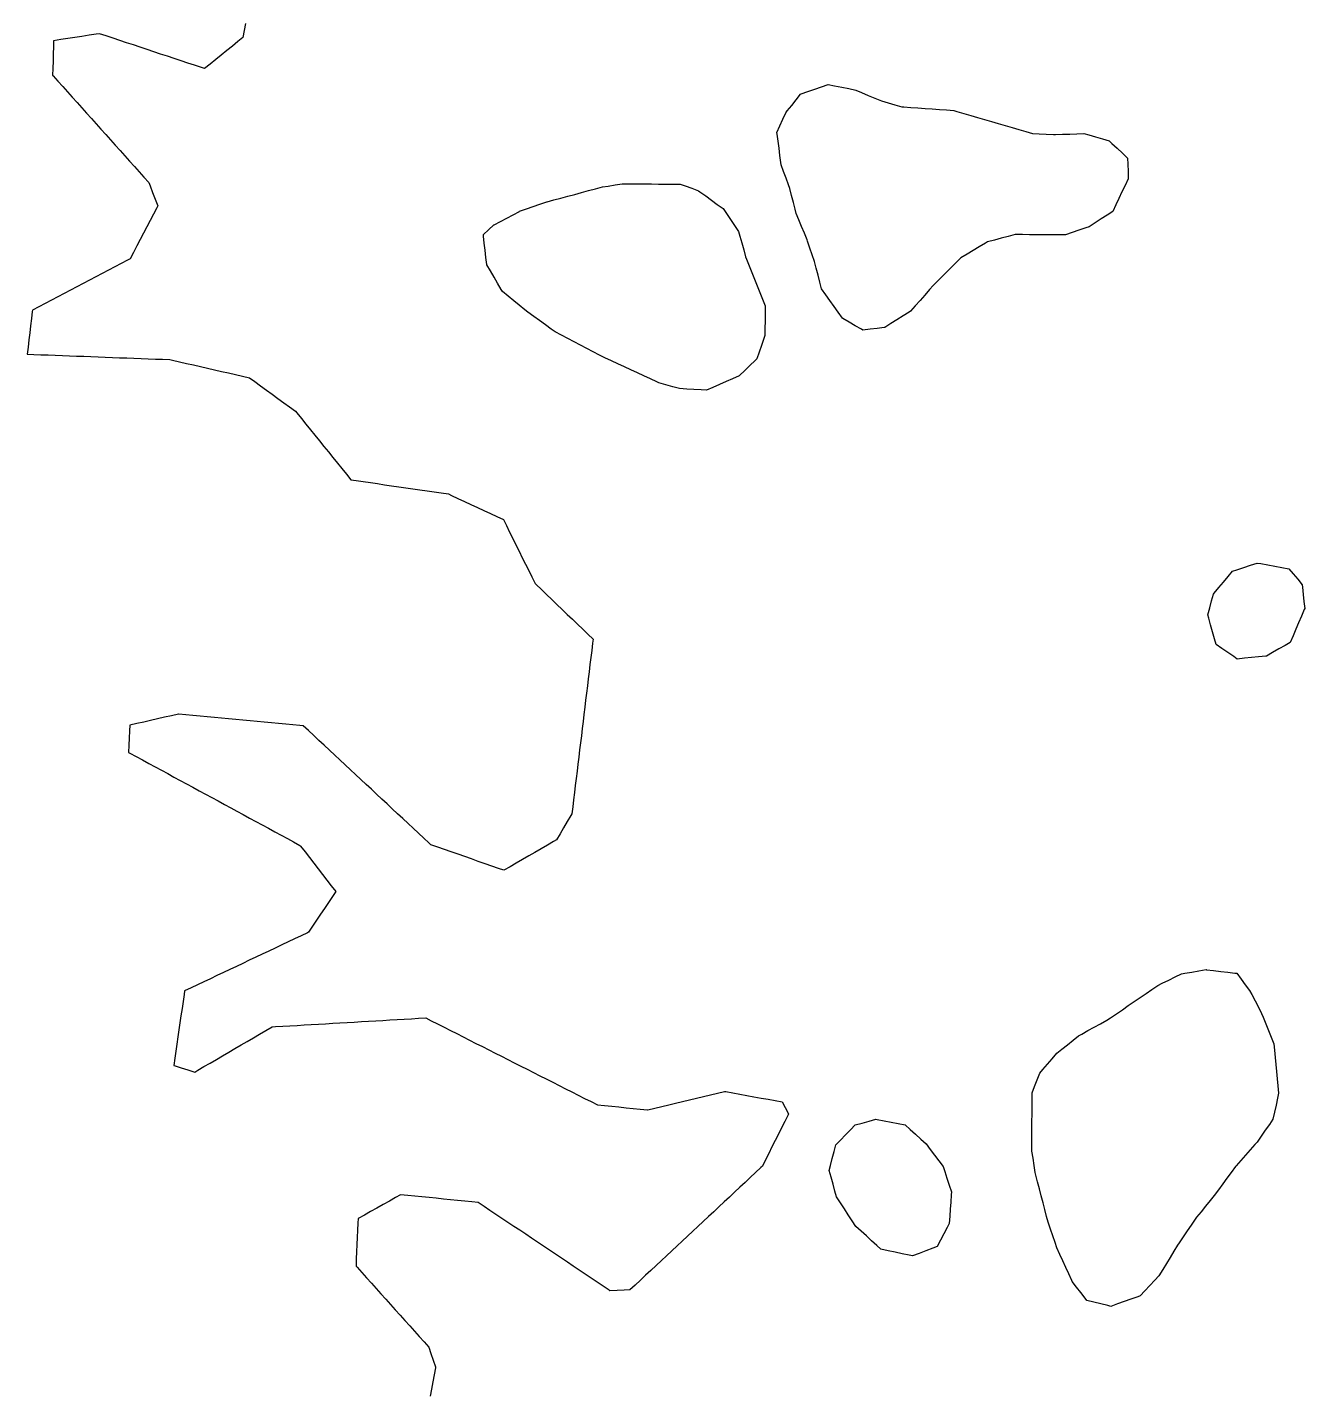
# Model space of a CAD drawing. Header units: millimetres. Extents: x 165 to 2352, y 1753 to 3323.
# Drawn here: x 191.2 to 369.4, y 2060.8 to 2251.3 of the extents above; entities that cross this region are included whole.
import ezdxf

# ---------------------------------------------------------------- set-up
doc = ezdxf.new("R2010")
doc.units = ezdxf.units.MM
for name, color, linetype in [('ALL_HOLES', 1, 'Continuous'), ('ALL_ISLANDS', 7, 'Continuous'), ('OUTLINE_ISLAND_01', 7, 'Continuous'), ('OUTLINE_ISLAND_01_HOLE_13', 1, 'Continuous'), ('OUTLINE_ISLAND_01_HOLE_16', 1, 'Continuous'), ('OUTLINE_ISLAND_01_HOLE_18', 1, 'Continuous'), ('OUTLINE_ISLAND_01_HOLE_22', 1, 'Continuous'), ('OUTLINE_ISLAND_01_HOLE_26', 1, 'Continuous')]:
    doc.layers.add(name, color=color, linetype=linetype)

msp = doc.modelspace()

# ---------------------------------------------------------------- linework, layer by layer
at = {"layer": 'ALL_HOLES'}
for points in [[(295.7924, 2236.6675), (296.2028, 2237.5794), (296.6131, 2238.4913), (297.0235, 2239.4032), (297.2202, 2239.6507), (297.8425, 2240.4335), (298.4648, 2241.2163), (299.0871, 2241.9991), (299.1684, 2242.0278), (300.1113, 2242.3608), (301.0543, 2242.6938), (301.9972, 2243.0268), (302.9401, 2243.3598), (303.8416, 2243.1736), (304.821, 2242.9713), (305.8003, 2242.769), (306.7796, 2242.5668), (307.608, 2242.2168), (308.5291, 2241.8276), (309.4503, 2241.4384), (310.3714, 2241.0491), (311.2969, 2240.7835), (312.2581, 2240.5076), (313.2193, 2240.2317), (313.4762, 2240.2138), (314.4738, 2240.1444), (315.4714, 2240.075), (316.469, 2240.0055), (317.4666, 2239.9361), (318.4642, 2239.8667), (319.4617, 2239.7972), (320.4593, 2239.7278), (320.911, 2239.5965), (321.8713, 2239.3175), (322.8316, 2239.0385), (323.7919, 2238.7595), (324.7522, 2238.4804), (325.7125, 2238.2014), (326.6727, 2237.9224), (327.633, 2237.6433), (328.5933, 2237.3643), (329.5536, 2237.0853), (330.5139, 2236.8063), (331.4742, 2236.5272), (332.3734, 2236.4787), (333.3719, 2236.4248), (334.3705, 2236.3709), (334.6428, 2236.3785), (335.6424, 2236.4065), (336.642, 2236.4345), (337.6416, 2236.4625), (338.6412, 2236.4905), (339.2949, 2236.3005), (340.2552, 2236.0214), (341.2155, 2235.7423), (342.1757, 2235.4633), (342.5411, 2235.1215), (343.2715, 2234.4384), (344.0018, 2233.7554), (344.7322, 2233.0723), (344.7562, 2232.2191), (344.7844, 2231.2195), (344.8126, 2230.2199), (344.7887, 2230.1686), (344.367, 2229.2618), (343.9454, 2228.3551), (343.5237, 2227.4483), (343.102, 2226.5416), (342.6803, 2225.6349), (341.8898, 2225.1238), (341.05, 2224.5809), (340.2102, 2224.038), (339.3704, 2223.4951), (338.8855, 2223.3316), (337.938, 2223.0121), (336.9904, 2222.6927), (336.0428, 2222.3732), (336.0409, 2222.3732), (335.0409, 2222.3753), (334.0409, 2222.3774), (333.0409, 2222.3795), (332.0409, 2222.3817), (331.0409, 2222.3838), (330.0409, 2222.3859), (329.0409, 2222.388), (329.0395, 2222.3877), (328.0715, 2222.1367), (327.1035, 2221.8856), (326.1355, 2221.6346), (325.1675, 2221.3836), (324.8884, 2221.2153), (324.0321, 2220.6989), (323.1758, 2220.1825), (322.3194, 2219.6661), (321.4631, 2219.1496), (321.1478, 2218.8359), (320.4388, 2218.1307), (319.7299, 2217.4254), (319.021, 2216.7201), (318.312, 2216.0149), (317.6031, 2215.3096), (317.0757, 2214.7099), (316.4153, 2213.959), (315.7549, 2213.2081), (315.0945, 2212.4571), (314.4342, 2211.7062), (314.2303, 2211.5776), (313.3845, 2211.044), (312.5388, 2210.5105), (311.693, 2209.9769), (310.8472, 2209.4433), (310.7672, 2209.433), (309.7755, 2209.305), (308.7837, 2209.177), (307.7919, 2209.049), (307.5772, 2209.1735), (306.712, 2209.675), (305.8468, 2210.1764), (304.9817, 2210.6779), (304.9317, 2210.7477), (304.3495, 2211.5608), (303.7672, 2212.3738), (303.185, 2213.1868), (302.6028, 2213.9999), (302.0206, 2214.8129), (301.772, 2215.7578), (301.5176, 2216.7249), (301.2632, 2217.692), (301.0088, 2218.6591), (300.7049, 2219.5729), (300.3893, 2220.5217), (300.0736, 2221.4706), (299.9945, 2221.6628), (299.6138, 2222.5875), (299.2331, 2223.5122), (298.8524, 2224.4369), (298.4716, 2225.3616), (298.328, 2225.924), (298.0807, 2226.893), (297.8333, 2227.8619), (297.586, 2228.8308), (297.4001, 2229.3374), (297.0557, 2230.2762), (296.7113, 2231.2151), (296.3669, 2232.1539), (296.3281, 2232.4587), (296.2018, 2233.4507), (296.0756, 2234.4427), (295.9493, 2235.4347), (295.823, 2236.4267)], [(254.8081, 2222.3901), (255.5429, 2223.0684), (256.2777, 2223.7467), (256.3027, 2223.76), (257.1861, 2224.2286), (258.0695, 2224.6971), (258.9529, 2225.1657), (259.8364, 2225.6343), (259.8714, 2225.6464), (260.8167, 2225.9727), (261.762, 2226.2989), (262.7073, 2226.6251), (263.6526, 2226.9514), (263.7012, 2226.9646), (264.6663, 2227.2264), (265.6314, 2227.4882), (266.5965, 2227.7501), (267.5616, 2228.0119), (268.5267, 2228.2738), (269.4919, 2228.5356), (270.457, 2228.7974), (271.4221, 2229.0593), (272.2237, 2229.1789), (273.2128, 2229.3265), (274.2018, 2229.474), (274.2611, 2229.4738), (275.2611, 2229.4703), (276.2611, 2229.4668), (277.2611, 2229.4633), (278.2611, 2229.4598), (279.261, 2229.4563), (280.261, 2229.4528), (281.261, 2229.4493), (282.261, 2229.4458), (282.9559, 2229.1969), (283.8974, 2228.8597), (284.8388, 2228.5225), (285.0393, 2228.3758), (285.8466, 2227.7856), (286.6539, 2227.1954), (287.4611, 2226.6052), (288.2684, 2226.015), (288.7331, 2225.3216), (289.2899, 2224.491), (289.8467, 2223.6603), (290.4034, 2222.8296), (290.5896, 2222.1827), (290.8661, 2221.2217), (291.1426, 2220.2607), (291.4192, 2219.2997), (291.5555, 2218.9549), (291.9233, 2218.025), (292.2911, 2217.0951), (292.6589, 2216.1652), (293.0267, 2215.2353), (293.3945, 2214.3054), (293.7623, 2213.3755), (294.1301, 2212.4456), (294.1296, 2212.3117), (294.1259, 2211.3117), (294.1221, 2210.3117), (294.1184, 2209.3117), (294.1147, 2208.3117), (293.9627, 2207.8721), (293.6361, 2206.9269), (293.3095, 2205.9818), (292.9829, 2205.0366), (292.7349, 2204.7966), (292.0164, 2204.1012), (291.2978, 2203.4058), (290.5792, 2202.7103), (290.5119, 2202.6805), (289.5977, 2202.2753), (288.6834, 2201.8702), (287.7692, 2201.465), (286.8549, 2201.0598), (285.9407, 2200.6547), (285.1898, 2200.7018), (284.1918, 2200.7644), (283.1937, 2200.827), (282.1957, 2200.8896), (281.2425, 2201.1615), (280.2808, 2201.4357), (279.3192, 2201.71), (279.0337, 2201.8412), (278.1252, 2202.259), (277.2166, 2202.6768), (276.3081, 2203.0946), (275.3996, 2203.5124), (274.491, 2203.9302), (273.5825, 2204.348), (272.674, 2204.7658), (271.7654, 2205.1836), (271.0356, 2205.5649), (270.1493, 2206.0279), (269.2629, 2206.4909), (268.3766, 2206.9539), (267.4902, 2207.417), (266.6039, 2207.88), (265.7176, 2208.343), (264.8312, 2208.806), (264.2781, 2209.2067), (263.4682, 2209.7934), (262.6584, 2210.3801), (261.8486, 2210.9667), (261.0387, 2211.5534), (260.5992, 2211.9094), (259.8221, 2212.5389), (259.045, 2213.1683), (258.268, 2213.7977), (257.4909, 2214.4271), (257.3109, 2214.736), (256.8074, 2215.6), (256.3039, 2216.464), (255.8004, 2217.328), (255.2969, 2218.192), (255.2935, 2218.221), (255.1779, 2219.2143), (255.0622, 2220.2076), (254.9466, 2221.2009), (254.8309, 2222.1942)], [(355.9251, 2169.3121), (356.1882, 2170.2769), (356.4513, 2171.2417), (356.7144, 2172.2064), (356.823, 2172.3368), (357.4631, 2173.1051), (358.1031, 2173.8735), (358.7431, 2174.6419), (359.3831, 2175.4102), (359.981, 2175.6067), (360.931, 2175.9189), (361.881, 2176.2312), (362.831, 2176.5434), (363.3123, 2176.453), (364.2951, 2176.2684), (365.2779, 2176.0837), (366.2607, 2175.8991), (367.2436, 2175.7145), (367.821, 2175.031), (368.4664, 2174.2671), (369.1117, 2173.5032), (369.1466, 2173.1539), (369.2461, 2172.1588), (369.3455, 2171.1638), (369.4449, 2170.1687), (369.39, 2170.0408), (368.9956, 2169.1219), (368.6012, 2168.203), (368.2068, 2167.2841), (367.8123, 2166.3651), (367.4179, 2165.4462), (366.7062, 2165.0387), (365.8384, 2164.5418), (364.9706, 2164.0449), (364.1028, 2163.548), (364.0102, 2163.5387), (363.0152, 2163.4387), (362.0202, 2163.3387), (361.0252, 2163.2386), (360.0302, 2163.1386), (359.5466, 2163.4731), (358.7241, 2164.042), (357.9017, 2164.6108), (357.0793, 2165.1797), (356.8581, 2165.9715), (356.5891, 2166.9346), (356.3201, 2167.8977), (356.0511, 2168.8609)], [(359.9563, 2119.2575), (360.5563, 2118.4575), (361.1564, 2117.6575), (361.7564, 2116.8575), (362.0518, 2116.289), (362.513, 2115.4017), (362.9741, 2114.5144), (363.4353, 2113.627), (363.634, 2113.1348), (364.0085, 2112.2075), (364.3829, 2111.2803), (364.7573, 2110.353), (365.1317, 2109.4257), (365.2216, 2108.5147), (365.3197, 2107.5195), (365.4179, 2106.5243), (365.516, 2105.5292), (365.6142, 2104.534), (365.7123, 2103.5388), (365.8105, 2102.5436), (365.6528, 2101.8125), (365.4419, 2100.835), (365.231, 2099.8575), (365.0201, 2098.88), (364.5146, 2098.1563), (363.9419, 2097.3366), (363.3692, 2096.5168), (362.7965, 2095.697), (362.5055, 2095.3668), (361.8445, 2094.6164), (361.1834, 2093.8661), (360.5223, 2093.1158), (359.8612, 2092.3655), (359.7854, 2092.263), (359.1903, 2091.4593), (358.5953, 2090.6556), (358.0003, 2089.8519), (357.4052, 2089.0482), (356.8102, 2088.2445), (356.2293, 2087.526), (355.6007, 2086.7483), (354.972, 2085.9706), (354.3434, 2085.1929), (354.1683, 2084.9374), (353.603, 2084.1126), (353.0376, 2083.2877), (352.4723, 2082.4629), (351.907, 2081.638), (351.7079, 2081.3113), (351.1877, 2080.4573), (350.6674, 2079.6033), (350.1471, 2078.7493), (349.6268, 2077.8953), (349.1065, 2077.0413), (348.5127, 2076.4068), (347.8294, 2075.6767), (347.146, 2074.9466), (346.4627, 2074.2165), (346.1379, 2074.1009), (345.1958, 2073.7655), (344.2537, 2073.4302), (343.3116, 2073.0949), (342.3695, 2072.7595), (341.9696, 2072.8595), (340.9995, 2073.1021), (340.0294, 2073.3447), (339.0593, 2073.5873), (338.8258, 2073.8853), (338.2091, 2074.6725), (337.5923, 2075.4597), (336.9756, 2076.2468), (336.9207, 2076.3678), (336.5076, 2077.2784), (336.0945, 2078.1891), (335.6814, 2079.0998), (335.2683, 2080.0105), (334.8552, 2080.9212), (334.6066, 2081.6522), (334.2847, 2082.599), (333.9628, 2083.5457), (333.6409, 2084.4925), (333.43, 2085.2924), (333.175, 2086.2593), (332.9201, 2087.2263), (332.6651, 2088.1932), (332.4102, 2089.1602), (332.1552, 2090.1271), (331.9002, 2091.0941), (331.8427, 2091.4517), (331.6839, 2092.439), (331.5251, 2093.4263), (331.3663, 2094.4136), (331.367, 2094.5786), (331.3713, 2095.5786), (331.3756, 2096.5786), (331.3799, 2097.5786), (331.3843, 2098.5786), (331.3886, 2099.5786), (331.3929, 2100.5786), (331.3972, 2101.5786), (331.4015, 2102.5786), (331.7409, 2103.4658), (332.0983, 2104.3997), (332.4556, 2105.3337), (332.8886, 2105.8306), (333.5457, 2106.5844), (334.2027, 2107.3383), (334.8597, 2108.0922), (335.5558, 2108.6539), (336.334, 2109.282), (337.1122, 2109.91), (337.8904, 2110.538), (338.3188, 2110.7729), (339.1956, 2111.2537), (340.0724, 2111.7346), (340.9492, 2112.2154), (341.826, 2112.6962), (342.3448, 2113.0512), (343.1702, 2113.6158), (343.9955, 2114.1805), (344.8208, 2114.7452), (345.6461, 2115.3099), (346.4714, 2115.8746), (347.2967, 2116.4392), (348.122, 2117.0039), (348.9473, 2117.5686), (349.5634, 2117.8707), (350.4612, 2118.311), (351.3591, 2118.7514), (352.2569, 2119.1917), (352.7192, 2119.2703), (353.7051, 2119.4379), (354.6909, 2119.6055), (355.6768, 2119.7731), (355.7429, 2119.7651), (356.7357, 2119.6455), (357.7286, 2119.5259), (358.7214, 2119.4063), (359.7142, 2119.2867)], [(306.7103, 2098.0936), (307.6751, 2098.3567), (308.6399, 2098.6198), (309.6046, 2098.8829), (309.7714, 2098.8513), (310.7538, 2098.6649), (311.7363, 2098.4785), (312.7188, 2098.2921), (313.7013, 2098.1057), (314.3878, 2097.4708), (315.122, 2096.7918), (315.8562, 2096.1129), (316.5904, 2095.4339), (317.1671, 2094.6677), (317.7685, 2093.8688), (318.3698, 2093.0698), (318.9712, 2092.2709), (319.196, 2091.5875), (319.5085, 2090.6376), (319.821, 2089.6877), (320.1334, 2088.7377), (320.1053, 2088.3222), (320.0378, 2087.3245), (319.9703, 2086.3267), (319.9029, 2085.329), (319.8354, 2084.3313), (319.5305, 2083.7548), (319.063, 2082.8708), (318.5956, 2081.9868), (318.1281, 2081.1028), (317.5221, 2080.8695), (316.5889, 2080.5102), (315.6556, 2080.1509), (314.7224, 2079.7916), (314.2198, 2079.8997), (313.2422, 2080.1101), (312.2646, 2080.3205), (311.287, 2080.5309), (310.3094, 2080.7413), (309.7486, 2081.2466), (309.0057, 2081.916), (308.2628, 2082.5854), (307.5199, 2083.2548), (306.777, 2083.9242), (306.2827, 2084.6886), (305.7397, 2085.5283), (305.1967, 2086.3681), (304.6537, 2087.2078), (304.1107, 2088.0475), (303.8892, 2088.8559), (303.625, 2089.8204), (303.3608, 2090.7848), (303.0965, 2091.7493), (303.2664, 2092.4198), (303.5119, 2093.3892), (303.7575, 2094.3585), (304.0031, 2095.3279), (304.6462, 2095.9849), (305.3457, 2096.6996), (306.0453, 2097.4142)]]:
    msp.add_lwpolyline(points, close=True, dxfattribs=at)
at = {"layer": 'ALL_ISLANDS'}
msp.add_lwpolyline([(221.6171, 2251.864), (221.4284, 2250.882), (221.2396, 2249.9), (220.5673, 2249.3531), (219.7916, 2248.7221), (219.0158, 2248.0911), (218.2401, 2247.46), (217.4643, 2246.829), (216.6886, 2246.1979), (215.9128, 2245.5669), (215.4645, 2245.7157), (214.5154, 2246.0307), (213.5664, 2246.3457), (212.6173, 2246.6607), (211.6682, 2246.9757), (210.7191, 2247.2908), (209.77, 2247.6058), (208.8209, 2247.9208), (207.8718, 2248.2358), (206.9228, 2248.5508), (205.9737, 2248.8658), (205.0246, 2249.1808), (204.0755, 2249.4958), (203.1264, 2249.8109), (202.1773, 2250.1259), (201.2282, 2250.4409), (200.7668, 2250.3699), (199.7784, 2250.2179), (198.79, 2250.0659), (197.8016, 2249.9139), (196.8132, 2249.7619), (195.8249, 2249.6099), (194.8365, 2249.4579), (194.813, 2248.6212), (194.7849, 2247.6216), (194.7568, 2246.622), (194.7288, 2245.6224), (194.7007, 2244.6228), (194.7668, 2244.549), (195.4341, 2243.8042), (196.1014, 2243.0593), (196.7686, 2242.3145), (197.4359, 2241.5697), (198.1032, 2240.8249), (198.7704, 2240.0801), (199.4377, 2239.3353), (200.105, 2238.5904), (200.7722, 2237.8456), (201.4395, 2237.1008), (202.1068, 2236.356), (202.774, 2235.6112), (203.4413, 2234.8664), (204.1086, 2234.1215), (204.7758, 2233.3767), (205.4431, 2232.6319), (206.1104, 2231.8871), (206.7776, 2231.1423), (207.4449, 2230.3975), (208.1122, 2229.6526), (208.2912, 2229.1906), (208.6525, 2228.2582), (209.0138, 2227.3257), (209.3752, 2226.3933), (209.2316, 2226.119), (208.7678, 2225.233), (208.304, 2224.347), (207.8403, 2223.4611), (207.3765, 2222.5751), (206.9127, 2221.6892), (206.449, 2220.8032), (205.9852, 2219.9172), (205.5214, 2219.0313), (205.1402, 2218.8308), (204.2552, 2218.3653), (203.3701, 2217.8999), (202.485, 2217.4344), (201.6, 2216.9689), (200.7149, 2216.5035), (199.8298, 2216.038), (198.9448, 2215.5725), (198.0597, 2215.1071), (197.1746, 2214.6416), (196.2896, 2214.1762), (195.4045, 2213.7107), (194.5195, 2213.2452), (193.6344, 2212.7798), (192.7493, 2212.3143), (191.8643, 2211.8488), (191.8426, 2211.6592), (191.7288, 2210.6657), (191.6151, 2209.6722), (191.5013, 2208.6787), (191.3876, 2207.6852), (191.2738, 2206.6917), (191.1601, 2205.6982), (192.054, 2205.6643), (193.0532, 2205.6264), (194.0525, 2205.5885), (195.0518, 2205.5506), (196.0511, 2205.5127), (197.0504, 2205.4748), (198.0497, 2205.4369), (199.0489, 2205.399), (200.0482, 2205.3611), (201.0475, 2205.3232), (202.0468, 2205.2853), (203.0461, 2205.2474), (204.0453, 2205.2095), (205.0446, 2205.1716), (206.0439, 2205.1337), (207.0432, 2205.0958), (208.0425, 2205.0579), (209.0418, 2205.02), (210.041, 2204.9821), (211.0403, 2204.9442), (211.43, 2204.8556), (212.4052, 2204.6339), (213.3803, 2204.4122), (214.3554, 2204.1905), (215.3305, 2203.9688), (216.3056, 2203.7471), (217.2807, 2203.5254), (218.2559, 2203.3037), (219.231, 2203.082), (220.2061, 2202.8603), (221.1812, 2202.6386), (222.1563, 2202.4169), (222.9105, 2201.8686), (223.7194, 2201.2806), (224.5283, 2200.6926), (225.3371, 2200.1046), (226.146, 2199.5167), (226.9549, 2198.9287), (227.7637, 2198.3407), (228.5726, 2197.7527), (228.7846, 2197.4908), (229.4136, 2196.7134), (230.0426, 2195.936), (230.6717, 2195.1587), (231.3007, 2194.3813), (231.9298, 2193.6039), (232.5588, 2192.8266), (233.1879, 2192.0492), (233.8169, 2191.2718), (234.446, 2190.4945), (235.075, 2189.7171), (235.7041, 2188.9397), (236.3331, 2188.1624), (237.0609, 2188.0564), (238.0505, 2187.9124), (239.04, 2187.7684), (240.0296, 2187.6243), (241.0192, 2187.4803), (242.0088, 2187.3363), (242.9983, 2187.1923), (243.9879, 2187.0482), (244.9775, 2186.9042), (245.967, 2186.7602), (246.9566, 2186.6161), (247.9462, 2186.4721), (248.9358, 2186.3281), (249.9253, 2186.184), (250.3596, 2185.9819), (251.2662, 2185.5599), (252.1727, 2185.1378), (253.0793, 2184.7158), (253.9859, 2184.2937), (254.8925, 2183.8717), (255.799, 2183.4496), (256.7056, 2183.0276), (257.6122, 2182.6055), (258.0309, 2181.7602), (258.4748, 2180.8642), (258.9187, 2179.9681), (259.3626, 2179.072), (259.8065, 2178.1759), (260.2503, 2177.2798), (260.6942, 2176.3837), (261.1381, 2175.4877), (261.582, 2174.5916), (262.0259, 2173.6955), (262.1933, 2173.5345), (262.9142, 2172.8415), (263.6351, 2172.1485), (264.356, 2171.4554), (265.0769, 2170.7624), (265.7978, 2170.0693), (266.5187, 2169.3763), (267.2396, 2168.6832), (267.9605, 2167.9902), (268.6814, 2167.2972), (269.4023, 2166.6041), (270.1232, 2165.9111), (270.0538, 2165.3397), (269.9333, 2164.347), (269.8128, 2163.3543), (269.6923, 2162.3616), (269.5718, 2161.3689), (269.4513, 2160.3762), (269.3308, 2159.3834), (269.2103, 2158.3907), (269.0898, 2157.398), (268.9693, 2156.4053), (268.8488, 2155.4126), (268.7283, 2154.4199), (268.6078, 2153.4272), (268.4872, 2152.4345), (268.3667, 2151.4417), (268.2462, 2150.449), (268.1257, 2149.4563), (268.0052, 2148.4636), (267.8847, 2147.4709), (267.7642, 2146.4782), (267.6437, 2145.4855), (267.5232, 2144.4928), (267.4027, 2143.5), (267.2822, 2142.5073), (267.1617, 2141.5146), (267.0405, 2141.3104), (266.5301, 2140.4505), (266.0196, 2139.5906), (265.5092, 2138.7307), (264.9987, 2137.8708), (264.6087, 2137.6454), (263.7429, 2137.1451), (262.8771, 2136.6447), (262.0113, 2136.1444), (261.1454, 2135.644), (260.2796, 2135.1437), (259.4138, 2134.6433), (258.548, 2134.143), (257.6821, 2133.6426), (256.9413, 2133.901), (255.9971, 2134.2303), (255.0529, 2134.5596), (254.1086, 2134.8889), (253.1644, 2135.2182), (252.2202, 2135.5475), (251.276, 2135.8768), (250.3318, 2136.2061), (249.3875, 2136.5354), (248.4433, 2136.8647), (247.4991, 2137.194), (247.2213, 2137.4532), (246.4901, 2138.1354), (245.7589, 2138.8176), (245.0277, 2139.4997), (244.2965, 2140.1819), (243.5654, 2140.8641), (242.8342, 2141.5463), (242.103, 2142.2285), (241.3718, 2142.9106), (240.6406, 2143.5928), (239.9094, 2144.275), (239.1783, 2144.9572), (238.4471, 2145.6394), (237.7159, 2146.3215), (236.9847, 2147.0037), (236.2535, 2147.6859), (235.5223, 2148.3681), (234.7912, 2149.0503), (234.06, 2149.7324), (233.3288, 2150.4146), (232.5976, 2151.0968), (231.8664, 2151.779), (231.1352, 2152.4612), (230.404, 2153.1433), (229.6729, 2153.8255), (229.2164, 2153.8681), (228.2207, 2153.961), (227.225, 2154.0538), (226.2293, 2154.1467), (225.2337, 2154.2396), (224.238, 2154.3324), (223.2423, 2154.4253), (222.2466, 2154.5182), (221.2509, 2154.611), (220.2553, 2154.7039), (219.2596, 2154.7968), (218.2639, 2154.8897), (217.2682, 2154.9825), (216.2726, 2155.0754), (215.2769, 2155.1683), (214.2812, 2155.2611), (213.2855, 2155.354), (212.2898, 2155.4469), (212.2799, 2155.4446), (211.3045, 2155.2244), (210.329, 2155.0042), (209.3536, 2154.7839), (208.3781, 2154.5637), (207.4027, 2154.3435), (206.4272, 2154.1232), (205.4518, 2153.903), (205.4178, 2153.103), (205.3754, 2152.1039), (205.333, 2151.1048), (205.2906, 2150.1057), (205.4818, 2150.0019), (206.3607, 2149.525), (207.2397, 2149.0481), (208.1186, 2148.5712), (208.9976, 2148.0943), (209.8765, 2147.6174), (210.7555, 2147.1405), (211.6344, 2146.6635), (212.5134, 2146.1866), (213.3923, 2145.7097), (214.2713, 2145.2328), (215.1502, 2144.7559), (216.0292, 2144.279), (216.9081, 2143.802), (217.7871, 2143.3251), (218.666, 2142.8482), (219.545, 2142.3713), (220.4239, 2141.8944), (221.3029, 2141.4175), (222.1818, 2140.9406), (223.0608, 2140.4636), (223.9397, 2139.9867), (224.8187, 2139.5098), (225.6976, 2139.0329), (226.5766, 2138.556), (227.4555, 2138.0791), (228.3345, 2137.6021), (229.2134, 2137.1252), (229.3132, 2136.9959), (229.924, 2136.2041), (230.5349, 2135.4124), (231.1457, 2134.6206), (231.7566, 2133.8289), (232.3674, 2133.0371), (232.9782, 2132.2454), (233.5891, 2131.4536), (234.1999, 2130.6619), (233.75, 2129.9882), (233.1946, 2129.1566), (232.6392, 2128.325), (232.0839, 2127.4935), (231.5285, 2126.6619), (230.9731, 2125.8303), (230.4177, 2124.9987), (230.277, 2124.932), (229.3735, 2124.5034), (228.47, 2124.0748), (227.5665, 2123.6463), (226.663, 2123.2177), (225.7594, 2122.7892), (224.8559, 2122.3606), (223.9524, 2121.9321), (223.0489, 2121.5035), (222.1454, 2121.0749), (221.2419, 2120.6464), (220.3384, 2120.2178), (219.4348, 2119.7893), (218.5313, 2119.3607), (217.6278, 2118.9322), (216.7243, 2118.5036), (215.8208, 2118.075), (214.9173, 2117.6465), (214.0138, 2117.2179), (213.1102, 2116.7894), (213.0402, 2116.306), (212.8968, 2115.3163), (212.7534, 2114.3266), (212.61, 2113.337), (212.4666, 2112.3473), (212.3232, 2111.3577), (212.1799, 2110.368), (212.0365, 2109.3783), (211.8931, 2108.3887), (211.7497, 2107.399), (211.6063, 2106.4093), (211.6683, 2106.3893), (212.6202, 2106.0827), (213.572, 2105.7761), (214.5238, 2105.4694), (214.9555, 2105.7219), (215.8188, 2106.2268), (216.682, 2106.7316), (217.5452, 2107.2365), (218.4084, 2107.7414), (219.2716, 2108.2462), (220.1348, 2108.7511), (220.998, 2109.2559), (221.8612, 2109.7608), (222.7244, 2110.2656), (223.5876, 2110.7705), (224.4508, 2111.2753), (225.314, 2111.7802), (225.8086, 2111.8091), (226.8069, 2111.8674), (227.8052, 2111.9258), (228.8035, 2111.9842), (229.8018, 2112.0425), (230.8001, 2112.1009), (231.7984, 2112.1592), (232.7967, 2112.2176), (233.795, 2112.2759), (234.7933, 2112.3343), (235.7916, 2112.3926), (236.7899, 2112.451), (237.7882, 2112.5093), (238.7864, 2112.5677), (239.7847, 2112.626), (240.783, 2112.6844), (241.7813, 2112.7428), (242.7796, 2112.8011), (243.7779, 2112.8595), (244.7762, 2112.9178), (245.7745, 2112.9762), (246.7728, 2113.0345), (247.539, 2112.6461), (248.4309, 2112.1939), (249.3228, 2111.7417), (250.2147, 2111.2895), (251.1067, 2110.8373), (251.9986, 2110.3852), (252.8905, 2109.933), (253.7824, 2109.4808), (254.6743, 2109.0286), (255.5663, 2108.5764), (256.4582, 2108.1242), (257.3501, 2107.672), (258.242, 2107.2198), (259.134, 2106.7677), (260.0259, 2106.3155), (260.9178, 2105.8633), (261.8097, 2105.4111), (262.7016, 2104.9589), (263.5936, 2104.5067), (264.4855, 2104.0545), (265.3774, 2103.6023), (266.2693, 2103.1501), (267.1613, 2102.698), (268.0532, 2102.2458), (268.9451, 2101.7936), (269.837, 2101.3414), (270.729, 2100.8892), (270.7467, 2100.8875), (271.7419, 2100.7896), (272.7371, 2100.6917), (273.7323, 2100.5938), (274.7275, 2100.496), (275.7227, 2100.3981), (276.7179, 2100.3002), (277.7131, 2100.2023), (277.7607, 2100.2137), (278.7332, 2100.4468), (279.7057, 2100.6798), (280.6781, 2100.9128), (281.6506, 2101.1458), (282.6231, 2101.3788), (283.5956, 2101.6118), (284.568, 2101.8448), (285.5405, 2102.0778), (286.513, 2102.3108), (287.4855, 2102.5438), (288.4579, 2102.7769), (288.6489, 2102.742), (289.6327, 2102.5625), (290.6164, 2102.3829), (291.6002, 2102.2034), (292.5839, 2102.0238), (293.5677, 2101.8443), (294.5514, 2101.6647), (295.5352, 2101.4852), (296.5189, 2101.3056), (296.9414, 2100.5282), (297.4189, 2099.6495), (297.336, 2099.4842), (296.888, 2098.5902), (296.44, 2097.6961), (295.992, 2096.8021), (295.544, 2095.908), (295.096, 2095.014), (294.648, 2094.12), (294.2, 2093.2259), (293.7521, 2092.3319), (293.5291, 2092.1233), (292.7988, 2091.4402), (292.0685, 2090.757), (291.3382, 2090.0739), (290.608, 2089.3907), (289.8777, 2088.7076), (289.1474, 2088.0244), (288.4171, 2087.3413), (287.6868, 2086.6582), (286.9565, 2085.975), (286.2263, 2085.2919), (285.496, 2084.6087), (284.7657, 2083.9256), (284.0354, 2083.2424), (283.3051, 2082.5593), (282.5749, 2081.8761), (281.8446, 2081.193), (281.1143, 2080.5098), (280.384, 2079.8267), (279.6537, 2079.1436), (278.9234, 2078.4604), (278.1932, 2077.7773), (277.4629, 2077.0941), (276.7326, 2076.411), (276.0023, 2075.7278), (275.272, 2075.0447), (274.4639, 2075.0159), (273.4646, 2074.9802), (272.4652, 2074.9446), (272.3496, 2075.0221), (271.5189, 2075.5789), (270.6883, 2076.1357), (269.8576, 2076.6925), (269.027, 2077.2493), (268.1964, 2077.8061), (267.3657, 2078.3629), (266.5351, 2078.9197), (265.7044, 2079.4765), (264.8738, 2080.0333), (264.0431, 2080.5901), (263.2125, 2081.1469), (262.3818, 2081.7038), (261.5512, 2082.2606), (260.7206, 2082.8174), (259.8899, 2083.3742), (259.0593, 2083.931), (258.2286, 2084.4878), (257.398, 2085.0446), (256.5673, 2085.6014), (255.7367, 2086.1582), (254.906, 2086.715), (254.0754, 2087.2718), (253.2085, 2087.3567), (252.2133, 2087.4541), (251.218, 2087.5516), (250.2228, 2087.6491), (249.2276, 2087.7465), (248.2323, 2087.844), (247.2371, 2087.9414), (246.2418, 2088.0389), (245.2466, 2088.1364), (244.2514, 2088.2338), (243.2561, 2088.3313), (242.5643, 2087.9432), (241.6922, 2087.454), (240.82, 2086.9648), (239.9478, 2086.4756), (239.0757, 2085.9864), (238.2035, 2085.4972), (237.3313, 2085.008), (237.3037, 2084.3845), (237.2595, 2083.3855), (237.2153, 2082.3865), (237.1711, 2081.3875), (237.1268, 2080.3885), (237.0826, 2079.3894), (237.0384, 2078.3904), (237.1789, 2078.234), (237.847, 2077.4899), (238.5151, 2076.7459), (239.1833, 2076.0019), (239.8514, 2075.2578), (240.5196, 2074.5138), (241.1877, 2073.7697), (241.8558, 2073.0257), (242.524, 2072.2817), (243.1921, 2071.5376), (243.8603, 2070.7936), (244.5284, 2070.0496), (245.1965, 2069.3055), (245.8647, 2068.5615), (246.5328, 2067.8175), (247.201, 2067.0734), (247.5009, 2066.196), (247.8244, 2065.2497), (248.1479, 2064.3035), (248.121, 2064.1635), (247.9323, 2063.1815), (247.7436, 2062.1995), (247.5548, 2061.2174), (247.3661, 2060.2354)], dxfattribs=at)
at = {"layer": 'OUTLINE_ISLAND_01'}
msp.add_lwpolyline([(221.6171, 2251.864), (221.4284, 2250.882), (221.2396, 2249.9), (220.5673, 2249.3531), (219.7916, 2248.7221), (219.0158, 2248.0911), (218.2401, 2247.46), (217.4643, 2246.829), (216.6886, 2246.1979), (215.9128, 2245.5669), (215.4645, 2245.7157), (214.5154, 2246.0307), (213.5664, 2246.3457), (212.6173, 2246.6607), (211.6682, 2246.9757), (210.7191, 2247.2908), (209.77, 2247.6058), (208.8209, 2247.9208), (207.8718, 2248.2358), (206.9228, 2248.5508), (205.9737, 2248.8658), (205.0246, 2249.1808), (204.0755, 2249.4958), (203.1264, 2249.8109), (202.1773, 2250.1259), (201.2282, 2250.4409), (200.7668, 2250.3699), (199.7784, 2250.2179), (198.79, 2250.0659), (197.8016, 2249.9139), (196.8132, 2249.7619), (195.8249, 2249.6099), (194.8365, 2249.4579), (194.813, 2248.6212), (194.7849, 2247.6216), (194.7568, 2246.622), (194.7288, 2245.6224), (194.7007, 2244.6228), (194.7668, 2244.549), (195.4341, 2243.8042), (196.1014, 2243.0593), (196.7686, 2242.3145), (197.4359, 2241.5697), (198.1032, 2240.8249), (198.7704, 2240.0801), (199.4377, 2239.3353), (200.105, 2238.5904), (200.7722, 2237.8456), (201.4395, 2237.1008), (202.1068, 2236.356), (202.774, 2235.6112), (203.4413, 2234.8664), (204.1086, 2234.1215), (204.7758, 2233.3767), (205.4431, 2232.6319), (206.1104, 2231.8871), (206.7776, 2231.1423), (207.4449, 2230.3975), (208.1122, 2229.6526), (208.2912, 2229.1906), (208.6525, 2228.2582), (209.0138, 2227.3257), (209.3752, 2226.3933), (209.2316, 2226.119), (208.7678, 2225.233), (208.304, 2224.347), (207.8403, 2223.4611), (207.3765, 2222.5751), (206.9127, 2221.6892), (206.449, 2220.8032), (205.9852, 2219.9172), (205.5214, 2219.0313), (205.1402, 2218.8308), (204.2552, 2218.3653), (203.3701, 2217.8999), (202.485, 2217.4344), (201.6, 2216.9689), (200.7149, 2216.5035), (199.8298, 2216.038), (198.9448, 2215.5725), (198.0597, 2215.1071), (197.1746, 2214.6416), (196.2896, 2214.1762), (195.4045, 2213.7107), (194.5195, 2213.2452), (193.6344, 2212.7798), (192.7493, 2212.3143), (191.8643, 2211.8488), (191.8426, 2211.6592), (191.7288, 2210.6657), (191.6151, 2209.6722), (191.5013, 2208.6787), (191.3876, 2207.6852), (191.2738, 2206.6917), (191.1601, 2205.6982), (192.054, 2205.6643), (193.0532, 2205.6264), (194.0525, 2205.5885), (195.0518, 2205.5506), (196.0511, 2205.5127), (197.0504, 2205.4748), (198.0497, 2205.4369), (199.0489, 2205.399), (200.0482, 2205.3611), (201.0475, 2205.3232), (202.0468, 2205.2853), (203.0461, 2205.2474), (204.0453, 2205.2095), (205.0446, 2205.1716), (206.0439, 2205.1337), (207.0432, 2205.0958), (208.0425, 2205.0579), (209.0418, 2205.02), (210.041, 2204.9821), (211.0403, 2204.9442), (211.43, 2204.8556), (212.4052, 2204.6339), (213.3803, 2204.4122), (214.3554, 2204.1905), (215.3305, 2203.9688), (216.3056, 2203.7471), (217.2807, 2203.5254), (218.2559, 2203.3037), (219.231, 2203.082), (220.2061, 2202.8603), (221.1812, 2202.6386), (222.1563, 2202.4169), (222.9105, 2201.8686), (223.7194, 2201.2806), (224.5283, 2200.6926), (225.3371, 2200.1046), (226.146, 2199.5167), (226.9549, 2198.9287), (227.7637, 2198.3407), (228.5726, 2197.7527), (228.7846, 2197.4908), (229.4136, 2196.7134), (230.0426, 2195.936), (230.6717, 2195.1587), (231.3007, 2194.3813), (231.9298, 2193.6039), (232.5588, 2192.8266), (233.1879, 2192.0492), (233.8169, 2191.2718), (234.446, 2190.4945), (235.075, 2189.7171), (235.7041, 2188.9397), (236.3331, 2188.1624), (237.0609, 2188.0564), (238.0505, 2187.9124), (239.04, 2187.7684), (240.0296, 2187.6243), (241.0192, 2187.4803), (242.0088, 2187.3363), (242.9983, 2187.1923), (243.9879, 2187.0482), (244.9775, 2186.9042), (245.967, 2186.7602), (246.9566, 2186.6161), (247.9462, 2186.4721), (248.9358, 2186.3281), (249.9253, 2186.184), (250.3596, 2185.9819), (251.2662, 2185.5599), (252.1727, 2185.1378), (253.0793, 2184.7158), (253.9859, 2184.2937), (254.8925, 2183.8717), (255.799, 2183.4496), (256.7056, 2183.0276), (257.6122, 2182.6055), (258.0309, 2181.7602), (258.4748, 2180.8642), (258.9187, 2179.9681), (259.3626, 2179.072), (259.8065, 2178.1759), (260.2503, 2177.2798), (260.6942, 2176.3837), (261.1381, 2175.4877), (261.582, 2174.5916), (262.0259, 2173.6955), (262.1933, 2173.5345), (262.9142, 2172.8415), (263.6351, 2172.1485), (264.356, 2171.4554), (265.0769, 2170.7624), (265.7978, 2170.0693), (266.5187, 2169.3763), (267.2396, 2168.6832), (267.9605, 2167.9902), (268.6814, 2167.2972), (269.4023, 2166.6041), (270.1232, 2165.9111), (270.0538, 2165.3397), (269.9333, 2164.347), (269.8128, 2163.3543), (269.6923, 2162.3616), (269.5718, 2161.3689), (269.4513, 2160.3762), (269.3308, 2159.3834), (269.2103, 2158.3907), (269.0898, 2157.398), (268.9693, 2156.4053), (268.8488, 2155.4126), (268.7283, 2154.4199), (268.6078, 2153.4272), (268.4872, 2152.4345), (268.3667, 2151.4417), (268.2462, 2150.449), (268.1257, 2149.4563), (268.0052, 2148.4636), (267.8847, 2147.4709), (267.7642, 2146.4782), (267.6437, 2145.4855), (267.5232, 2144.4928), (267.4027, 2143.5), (267.2822, 2142.5073), (267.1617, 2141.5146), (267.0405, 2141.3104), (266.5301, 2140.4505), (266.0196, 2139.5906), (265.5092, 2138.7307), (264.9987, 2137.8708), (264.6087, 2137.6454), (263.7429, 2137.1451), (262.8771, 2136.6447), (262.0113, 2136.1444), (261.1454, 2135.644), (260.2796, 2135.1437), (259.4138, 2134.6433), (258.548, 2134.143), (257.6821, 2133.6426), (256.9413, 2133.901), (255.9971, 2134.2303), (255.0529, 2134.5596), (254.1086, 2134.8889), (253.1644, 2135.2182), (252.2202, 2135.5475), (251.276, 2135.8768), (250.3318, 2136.2061), (249.3875, 2136.5354), (248.4433, 2136.8647), (247.4991, 2137.194), (247.2213, 2137.4532), (246.4901, 2138.1354), (245.7589, 2138.8176), (245.0277, 2139.4997), (244.2965, 2140.1819), (243.5654, 2140.8641), (242.8342, 2141.5463), (242.103, 2142.2285), (241.3718, 2142.9106), (240.6406, 2143.5928), (239.9094, 2144.275), (239.1783, 2144.9572), (238.4471, 2145.6394), (237.7159, 2146.3215), (236.9847, 2147.0037), (236.2535, 2147.6859), (235.5223, 2148.3681), (234.7912, 2149.0503), (234.06, 2149.7324), (233.3288, 2150.4146), (232.5976, 2151.0968), (231.8664, 2151.779), (231.1352, 2152.4612), (230.404, 2153.1433), (229.6729, 2153.8255), (229.2164, 2153.8681), (228.2207, 2153.961), (227.225, 2154.0538), (226.2293, 2154.1467), (225.2337, 2154.2396), (224.238, 2154.3324), (223.2423, 2154.4253), (222.2466, 2154.5182), (221.2509, 2154.611), (220.2553, 2154.7039), (219.2596, 2154.7968), (218.2639, 2154.8897), (217.2682, 2154.9825), (216.2726, 2155.0754), (215.2769, 2155.1683), (214.2812, 2155.2611), (213.2855, 2155.354), (212.2898, 2155.4469), (212.2799, 2155.4446), (211.3045, 2155.2244), (210.329, 2155.0042), (209.3536, 2154.7839), (208.3781, 2154.5637), (207.4027, 2154.3435), (206.4272, 2154.1232), (205.4518, 2153.903), (205.4178, 2153.103), (205.3754, 2152.1039), (205.333, 2151.1048), (205.2906, 2150.1057), (205.4818, 2150.0019), (206.3607, 2149.525), (207.2397, 2149.0481), (208.1186, 2148.5712), (208.9976, 2148.0943), (209.8765, 2147.6174), (210.7555, 2147.1405), (211.6344, 2146.6635), (212.5134, 2146.1866), (213.3923, 2145.7097), (214.2713, 2145.2328), (215.1502, 2144.7559), (216.0292, 2144.279), (216.9081, 2143.802), (217.7871, 2143.3251), (218.666, 2142.8482), (219.545, 2142.3713), (220.4239, 2141.8944), (221.3029, 2141.4175), (222.1818, 2140.9406), (223.0608, 2140.4636), (223.9397, 2139.9867), (224.8187, 2139.5098), (225.6976, 2139.0329), (226.5766, 2138.556), (227.4555, 2138.0791), (228.3345, 2137.6021), (229.2134, 2137.1252), (229.3132, 2136.9959), (229.924, 2136.2041), (230.5349, 2135.4124), (231.1457, 2134.6206), (231.7566, 2133.8289), (232.3674, 2133.0371), (232.9782, 2132.2454), (233.5891, 2131.4536), (234.1999, 2130.6619), (233.75, 2129.9882), (233.1946, 2129.1566), (232.6392, 2128.325), (232.0839, 2127.4935), (231.5285, 2126.6619), (230.9731, 2125.8303), (230.4177, 2124.9987), (230.277, 2124.932), (229.3735, 2124.5034), (228.47, 2124.0748), (227.5665, 2123.6463), (226.663, 2123.2177), (225.7594, 2122.7892), (224.8559, 2122.3606), (223.9524, 2121.9321), (223.0489, 2121.5035), (222.1454, 2121.0749), (221.2419, 2120.6464), (220.3384, 2120.2178), (219.4348, 2119.7893), (218.5313, 2119.3607), (217.6278, 2118.9322), (216.7243, 2118.5036), (215.8208, 2118.075), (214.9173, 2117.6465), (214.0138, 2117.2179), (213.1102, 2116.7894), (213.0402, 2116.306), (212.8968, 2115.3163), (212.7534, 2114.3266), (212.61, 2113.337), (212.4666, 2112.3473), (212.3232, 2111.3577), (212.1799, 2110.368), (212.0365, 2109.3783), (211.8931, 2108.3887), (211.7497, 2107.399), (211.6063, 2106.4093), (211.6683, 2106.3893), (212.6202, 2106.0827), (213.572, 2105.7761), (214.5238, 2105.4694), (214.9555, 2105.7219), (215.8188, 2106.2268), (216.682, 2106.7316), (217.5452, 2107.2365), (218.4084, 2107.7414), (219.2716, 2108.2462), (220.1348, 2108.7511), (220.998, 2109.2559), (221.8612, 2109.7608), (222.7244, 2110.2656), (223.5876, 2110.7705), (224.4508, 2111.2753), (225.314, 2111.7802), (225.8086, 2111.8091), (226.8069, 2111.8674), (227.8052, 2111.9258), (228.8035, 2111.9842), (229.8018, 2112.0425), (230.8001, 2112.1009), (231.7984, 2112.1592), (232.7967, 2112.2176), (233.795, 2112.2759), (234.7933, 2112.3343), (235.7916, 2112.3926), (236.7899, 2112.451), (237.7882, 2112.5093), (238.7864, 2112.5677), (239.7847, 2112.626), (240.783, 2112.6844), (241.7813, 2112.7428), (242.7796, 2112.8011), (243.7779, 2112.8595), (244.7762, 2112.9178), (245.7745, 2112.9762), (246.7728, 2113.0345), (247.539, 2112.6461), (248.4309, 2112.1939), (249.3228, 2111.7417), (250.2147, 2111.2895), (251.1067, 2110.8373), (251.9986, 2110.3852), (252.8905, 2109.933), (253.7824, 2109.4808), (254.6743, 2109.0286), (255.5663, 2108.5764), (256.4582, 2108.1242), (257.3501, 2107.672), (258.242, 2107.2198), (259.134, 2106.7677), (260.0259, 2106.3155), (260.9178, 2105.8633), (261.8097, 2105.4111), (262.7016, 2104.9589), (263.5936, 2104.5067), (264.4855, 2104.0545), (265.3774, 2103.6023), (266.2693, 2103.1501), (267.1613, 2102.698), (268.0532, 2102.2458), (268.9451, 2101.7936), (269.837, 2101.3414), (270.729, 2100.8892), (270.7467, 2100.8875), (271.7419, 2100.7896), (272.7371, 2100.6917), (273.7323, 2100.5938), (274.7275, 2100.496), (275.7227, 2100.3981), (276.7179, 2100.3002), (277.7131, 2100.2023), (277.7607, 2100.2137), (278.7332, 2100.4468), (279.7057, 2100.6798), (280.6781, 2100.9128), (281.6506, 2101.1458), (282.6231, 2101.3788), (283.5956, 2101.6118), (284.568, 2101.8448), (285.5405, 2102.0778), (286.513, 2102.3108), (287.4855, 2102.5438), (288.4579, 2102.7769), (288.6489, 2102.742), (289.6327, 2102.5625), (290.6164, 2102.3829), (291.6002, 2102.2034), (292.5839, 2102.0238), (293.5677, 2101.8443), (294.5514, 2101.6647), (295.5352, 2101.4852), (296.5189, 2101.3056), (296.9414, 2100.5282), (297.4189, 2099.6495), (297.336, 2099.4842), (296.888, 2098.5902), (296.44, 2097.6961), (295.992, 2096.8021), (295.544, 2095.908), (295.096, 2095.014), (294.648, 2094.12), (294.2, 2093.2259), (293.7521, 2092.3319), (293.5291, 2092.1233), (292.7988, 2091.4402), (292.0685, 2090.757), (291.3382, 2090.0739), (290.608, 2089.3907), (289.8777, 2088.7076), (289.1474, 2088.0244), (288.4171, 2087.3413), (287.6868, 2086.6582), (286.9565, 2085.975), (286.2263, 2085.2919), (285.496, 2084.6087), (284.7657, 2083.9256), (284.0354, 2083.2424), (283.3051, 2082.5593), (282.5749, 2081.8761), (281.8446, 2081.193), (281.1143, 2080.5098), (280.384, 2079.8267), (279.6537, 2079.1436), (278.9234, 2078.4604), (278.1932, 2077.7773), (277.4629, 2077.0941), (276.7326, 2076.411), (276.0023, 2075.7278), (275.272, 2075.0447), (274.4639, 2075.0159), (273.4646, 2074.9802), (272.4652, 2074.9446), (272.3496, 2075.0221), (271.5189, 2075.5789), (270.6883, 2076.1357), (269.8576, 2076.6925), (269.027, 2077.2493), (268.1964, 2077.8061), (267.3657, 2078.3629), (266.5351, 2078.9197), (265.7044, 2079.4765), (264.8738, 2080.0333), (264.0431, 2080.5901), (263.2125, 2081.1469), (262.3818, 2081.7038), (261.5512, 2082.2606), (260.7206, 2082.8174), (259.8899, 2083.3742), (259.0593, 2083.931), (258.2286, 2084.4878), (257.398, 2085.0446), (256.5673, 2085.6014), (255.7367, 2086.1582), (254.906, 2086.715), (254.0754, 2087.2718), (253.2085, 2087.3567), (252.2133, 2087.4541), (251.218, 2087.5516), (250.2228, 2087.6491), (249.2276, 2087.7465), (248.2323, 2087.844), (247.2371, 2087.9414), (246.2418, 2088.0389), (245.2466, 2088.1364), (244.2514, 2088.2338), (243.2561, 2088.3313), (242.5643, 2087.9432), (241.6922, 2087.454), (240.82, 2086.9648), (239.9478, 2086.4756), (239.0757, 2085.9864), (238.2035, 2085.4972), (237.3313, 2085.008), (237.3037, 2084.3845), (237.2595, 2083.3855), (237.2153, 2082.3865), (237.1711, 2081.3875), (237.1268, 2080.3885), (237.0826, 2079.3894), (237.0384, 2078.3904), (237.1789, 2078.234), (237.847, 2077.4899), (238.5151, 2076.7459), (239.1833, 2076.0019), (239.8514, 2075.2578), (240.5196, 2074.5138), (241.1877, 2073.7697), (241.8558, 2073.0257), (242.524, 2072.2817), (243.1921, 2071.5376), (243.8603, 2070.7936), (244.5284, 2070.0496), (245.1965, 2069.3055), (245.8647, 2068.5615), (246.5328, 2067.8175), (247.201, 2067.0734), (247.5009, 2066.196), (247.8244, 2065.2497), (248.1479, 2064.3035), (248.121, 2064.1635), (247.9323, 2063.1815), (247.7436, 2062.1995), (247.5548, 2061.2174), (247.3661, 2060.2354)], dxfattribs=at)
at = {"layer": 'OUTLINE_ISLAND_01_HOLE_13'}
msp.add_lwpolyline([(306.7103, 2098.0936), (307.6751, 2098.3567), (308.6399, 2098.6198), (309.6046, 2098.8829), (309.7714, 2098.8513), (310.7538, 2098.6649), (311.7363, 2098.4785), (312.7188, 2098.2921), (313.7013, 2098.1057), (314.3878, 2097.4708), (315.122, 2096.7918), (315.8562, 2096.1129), (316.5904, 2095.4339), (317.1671, 2094.6677), (317.7685, 2093.8688), (318.3698, 2093.0698), (318.9712, 2092.2709), (319.196, 2091.5875), (319.5085, 2090.6376), (319.821, 2089.6877), (320.1334, 2088.7377), (320.1053, 2088.3222), (320.0378, 2087.3245), (319.9703, 2086.3267), (319.9029, 2085.329), (319.8354, 2084.3313), (319.5305, 2083.7548), (319.063, 2082.8708), (318.5956, 2081.9868), (318.1281, 2081.1028), (317.5221, 2080.8695), (316.5889, 2080.5102), (315.6556, 2080.1509), (314.7224, 2079.7916), (314.2198, 2079.8997), (313.2422, 2080.1101), (312.2646, 2080.3205), (311.287, 2080.5309), (310.3094, 2080.7413), (309.7486, 2081.2466), (309.0057, 2081.916), (308.2628, 2082.5854), (307.5199, 2083.2548), (306.777, 2083.9242), (306.2827, 2084.6886), (305.7397, 2085.5283), (305.1967, 2086.3681), (304.6537, 2087.2078), (304.1107, 2088.0475), (303.8892, 2088.8559), (303.625, 2089.8204), (303.3608, 2090.7848), (303.0965, 2091.7493), (303.2664, 2092.4198), (303.5119, 2093.3892), (303.7575, 2094.3585), (304.0031, 2095.3279), (304.6462, 2095.9849), (305.3457, 2096.6996), (306.0453, 2097.4142)], close=True, dxfattribs=at)
at = {"layer": 'OUTLINE_ISLAND_01_HOLE_16'}
msp.add_lwpolyline([(359.9563, 2119.2575), (360.5563, 2118.4575), (361.1564, 2117.6575), (361.7564, 2116.8575), (362.0518, 2116.289), (362.513, 2115.4017), (362.9741, 2114.5144), (363.4353, 2113.627), (363.634, 2113.1348), (364.0085, 2112.2075), (364.3829, 2111.2803), (364.7573, 2110.353), (365.1317, 2109.4257), (365.2216, 2108.5147), (365.3197, 2107.5195), (365.4179, 2106.5243), (365.516, 2105.5292), (365.6142, 2104.534), (365.7123, 2103.5388), (365.8105, 2102.5436), (365.6528, 2101.8125), (365.4419, 2100.835), (365.231, 2099.8575), (365.0201, 2098.88), (364.5146, 2098.1563), (363.9419, 2097.3366), (363.3692, 2096.5168), (362.7965, 2095.697), (362.5055, 2095.3668), (361.8445, 2094.6164), (361.1834, 2093.8661), (360.5223, 2093.1158), (359.8612, 2092.3655), (359.7854, 2092.263), (359.1903, 2091.4593), (358.5953, 2090.6556), (358.0003, 2089.8519), (357.4052, 2089.0482), (356.8102, 2088.2445), (356.2293, 2087.526), (355.6007, 2086.7483), (354.972, 2085.9706), (354.3434, 2085.1929), (354.1683, 2084.9374), (353.603, 2084.1126), (353.0376, 2083.2877), (352.4723, 2082.4629), (351.907, 2081.638), (351.7079, 2081.3113), (351.1877, 2080.4573), (350.6674, 2079.6033), (350.1471, 2078.7493), (349.6268, 2077.8953), (349.1065, 2077.0413), (348.5127, 2076.4068), (347.8294, 2075.6767), (347.146, 2074.9466), (346.4627, 2074.2165), (346.1379, 2074.1009), (345.1958, 2073.7655), (344.2537, 2073.4302), (343.3116, 2073.0949), (342.3695, 2072.7595), (341.9696, 2072.8595), (340.9995, 2073.1021), (340.0294, 2073.3447), (339.0593, 2073.5873), (338.8258, 2073.8853), (338.2091, 2074.6725), (337.5923, 2075.4597), (336.9756, 2076.2468), (336.9207, 2076.3678), (336.5076, 2077.2784), (336.0945, 2078.1891), (335.6814, 2079.0998), (335.2683, 2080.0105), (334.8552, 2080.9212), (334.6066, 2081.6522), (334.2847, 2082.599), (333.9628, 2083.5457), (333.6409, 2084.4925), (333.43, 2085.2924), (333.175, 2086.2593), (332.9201, 2087.2263), (332.6651, 2088.1932), (332.4102, 2089.1602), (332.1552, 2090.1271), (331.9002, 2091.0941), (331.8427, 2091.4517), (331.6839, 2092.439), (331.5251, 2093.4263), (331.3663, 2094.4136), (331.367, 2094.5786), (331.3713, 2095.5786), (331.3756, 2096.5786), (331.3799, 2097.5786), (331.3843, 2098.5786), (331.3886, 2099.5786), (331.3929, 2100.5786), (331.3972, 2101.5786), (331.4015, 2102.5786), (331.7409, 2103.4658), (332.0983, 2104.3997), (332.4556, 2105.3337), (332.8886, 2105.8306), (333.5457, 2106.5844), (334.2027, 2107.3383), (334.8597, 2108.0922), (335.5558, 2108.6539), (336.334, 2109.282), (337.1122, 2109.91), (337.8904, 2110.538), (338.3188, 2110.7729), (339.1956, 2111.2537), (340.0724, 2111.7346), (340.9492, 2112.2154), (341.826, 2112.6962), (342.3448, 2113.0512), (343.1702, 2113.6158), (343.9955, 2114.1805), (344.8208, 2114.7452), (345.6461, 2115.3099), (346.4714, 2115.8746), (347.2967, 2116.4392), (348.122, 2117.0039), (348.9473, 2117.5686), (349.5634, 2117.8707), (350.4612, 2118.311), (351.3591, 2118.7514), (352.2569, 2119.1917), (352.7192, 2119.2703), (353.7051, 2119.4379), (354.6909, 2119.6055), (355.6768, 2119.7731), (355.7429, 2119.7651), (356.7357, 2119.6455), (357.7286, 2119.5259), (358.7214, 2119.4063), (359.7142, 2119.2867)], close=True, dxfattribs=at)
at = {"layer": 'OUTLINE_ISLAND_01_HOLE_18'}
msp.add_lwpolyline([(355.9251, 2169.3121), (356.1882, 2170.2769), (356.4513, 2171.2417), (356.7144, 2172.2064), (356.823, 2172.3368), (357.4631, 2173.1051), (358.1031, 2173.8735), (358.7431, 2174.6419), (359.3831, 2175.4102), (359.981, 2175.6067), (360.931, 2175.9189), (361.881, 2176.2312), (362.831, 2176.5434), (363.3123, 2176.453), (364.2951, 2176.2684), (365.2779, 2176.0837), (366.2607, 2175.8991), (367.2436, 2175.7145), (367.821, 2175.031), (368.4664, 2174.2671), (369.1117, 2173.5032), (369.1466, 2173.1539), (369.2461, 2172.1588), (369.3455, 2171.1638), (369.4449, 2170.1687), (369.39, 2170.0408), (368.9956, 2169.1219), (368.6012, 2168.203), (368.2068, 2167.2841), (367.8123, 2166.3651), (367.4179, 2165.4462), (366.7062, 2165.0387), (365.8384, 2164.5418), (364.9706, 2164.0449), (364.1028, 2163.548), (364.0102, 2163.5387), (363.0152, 2163.4387), (362.0202, 2163.3387), (361.0252, 2163.2386), (360.0302, 2163.1386), (359.5466, 2163.4731), (358.7241, 2164.042), (357.9017, 2164.6108), (357.0793, 2165.1797), (356.8581, 2165.9715), (356.5891, 2166.9346), (356.3201, 2167.8977), (356.0511, 2168.8609)], close=True, dxfattribs=at)
at = {"layer": 'OUTLINE_ISLAND_01_HOLE_22'}
msp.add_lwpolyline([(254.8081, 2222.3901), (255.5429, 2223.0684), (256.2777, 2223.7467), (256.3027, 2223.76), (257.1861, 2224.2286), (258.0695, 2224.6971), (258.9529, 2225.1657), (259.8364, 2225.6343), (259.8714, 2225.6464), (260.8167, 2225.9727), (261.762, 2226.2989), (262.7073, 2226.6251), (263.6526, 2226.9514), (263.7012, 2226.9646), (264.6663, 2227.2264), (265.6314, 2227.4882), (266.5965, 2227.7501), (267.5616, 2228.0119), (268.5267, 2228.2738), (269.4919, 2228.5356), (270.457, 2228.7974), (271.4221, 2229.0593), (272.2237, 2229.1789), (273.2128, 2229.3265), (274.2018, 2229.474), (274.2611, 2229.4738), (275.2611, 2229.4703), (276.2611, 2229.4668), (277.2611, 2229.4633), (278.2611, 2229.4598), (279.261, 2229.4563), (280.261, 2229.4528), (281.261, 2229.4493), (282.261, 2229.4458), (282.9559, 2229.1969), (283.8974, 2228.8597), (284.8388, 2228.5225), (285.0393, 2228.3758), (285.8466, 2227.7856), (286.6539, 2227.1954), (287.4611, 2226.6052), (288.2684, 2226.015), (288.7331, 2225.3216), (289.2899, 2224.491), (289.8467, 2223.6603), (290.4034, 2222.8296), (290.5896, 2222.1827), (290.8661, 2221.2217), (291.1426, 2220.2607), (291.4192, 2219.2997), (291.5555, 2218.9549), (291.9233, 2218.025), (292.2911, 2217.0951), (292.6589, 2216.1652), (293.0267, 2215.2353), (293.3945, 2214.3054), (293.7623, 2213.3755), (294.1301, 2212.4456), (294.1296, 2212.3117), (294.1259, 2211.3117), (294.1221, 2210.3117), (294.1184, 2209.3117), (294.1147, 2208.3117), (293.9627, 2207.8721), (293.6361, 2206.9269), (293.3095, 2205.9818), (292.9829, 2205.0366), (292.7349, 2204.7966), (292.0164, 2204.1012), (291.2978, 2203.4058), (290.5792, 2202.7103), (290.5119, 2202.6805), (289.5977, 2202.2753), (288.6834, 2201.8702), (287.7692, 2201.465), (286.8549, 2201.0598), (285.9407, 2200.6547), (285.1898, 2200.7018), (284.1918, 2200.7644), (283.1937, 2200.827), (282.1957, 2200.8896), (281.2425, 2201.1615), (280.2808, 2201.4357), (279.3192, 2201.71), (279.0337, 2201.8412), (278.1252, 2202.259), (277.2166, 2202.6768), (276.3081, 2203.0946), (275.3996, 2203.5124), (274.491, 2203.9302), (273.5825, 2204.348), (272.674, 2204.7658), (271.7654, 2205.1836), (271.0356, 2205.5649), (270.1493, 2206.0279), (269.2629, 2206.4909), (268.3766, 2206.9539), (267.4902, 2207.417), (266.6039, 2207.88), (265.7176, 2208.343), (264.8312, 2208.806), (264.2781, 2209.2067), (263.4682, 2209.7934), (262.6584, 2210.3801), (261.8486, 2210.9667), (261.0387, 2211.5534), (260.5992, 2211.9094), (259.8221, 2212.5389), (259.045, 2213.1683), (258.268, 2213.7977), (257.4909, 2214.4271), (257.3109, 2214.736), (256.8074, 2215.6), (256.3039, 2216.464), (255.8004, 2217.328), (255.2969, 2218.192), (255.2935, 2218.221), (255.1779, 2219.2143), (255.0622, 2220.2076), (254.9466, 2221.2009), (254.8309, 2222.1942)], close=True, dxfattribs=at)
at = {"layer": 'OUTLINE_ISLAND_01_HOLE_26'}
msp.add_lwpolyline([(295.7924, 2236.6675), (296.2028, 2237.5794), (296.6131, 2238.4913), (297.0235, 2239.4032), (297.2202, 2239.6507), (297.8425, 2240.4335), (298.4648, 2241.2163), (299.0871, 2241.9991), (299.1684, 2242.0278), (300.1113, 2242.3608), (301.0543, 2242.6938), (301.9972, 2243.0268), (302.9401, 2243.3598), (303.8416, 2243.1736), (304.821, 2242.9713), (305.8003, 2242.769), (306.7796, 2242.5668), (307.608, 2242.2168), (308.5291, 2241.8276), (309.4503, 2241.4384), (310.3714, 2241.0491), (311.2969, 2240.7835), (312.2581, 2240.5076), (313.2193, 2240.2317), (313.4762, 2240.2138), (314.4738, 2240.1444), (315.4714, 2240.075), (316.469, 2240.0055), (317.4666, 2239.9361), (318.4642, 2239.8667), (319.4617, 2239.7972), (320.4593, 2239.7278), (320.911, 2239.5965), (321.8713, 2239.3175), (322.8316, 2239.0385), (323.7919, 2238.7595), (324.7522, 2238.4804), (325.7125, 2238.2014), (326.6727, 2237.9224), (327.633, 2237.6433), (328.5933, 2237.3643), (329.5536, 2237.0853), (330.5139, 2236.8063), (331.4742, 2236.5272), (332.3734, 2236.4787), (333.3719, 2236.4248), (334.3705, 2236.3709), (334.6428, 2236.3785), (335.6424, 2236.4065), (336.642, 2236.4345), (337.6416, 2236.4625), (338.6412, 2236.4905), (339.2949, 2236.3005), (340.2552, 2236.0214), (341.2155, 2235.7423), (342.1757, 2235.4633), (342.5411, 2235.1215), (343.2715, 2234.4384), (344.0018, 2233.7554), (344.7322, 2233.0723), (344.7562, 2232.2191), (344.7844, 2231.2195), (344.8126, 2230.2199), (344.7887, 2230.1686), (344.367, 2229.2618), (343.9454, 2228.3551), (343.5237, 2227.4483), (343.102, 2226.5416), (342.6803, 2225.6349), (341.8898, 2225.1238), (341.05, 2224.5809), (340.2102, 2224.038), (339.3704, 2223.4951), (338.8855, 2223.3316), (337.938, 2223.0121), (336.9904, 2222.6927), (336.0428, 2222.3732), (336.0409, 2222.3732), (335.0409, 2222.3753), (334.0409, 2222.3774), (333.0409, 2222.3795), (332.0409, 2222.3817), (331.0409, 2222.3838), (330.0409, 2222.3859), (329.0409, 2222.388), (329.0395, 2222.3877), (328.0715, 2222.1367), (327.1035, 2221.8856), (326.1355, 2221.6346), (325.1675, 2221.3836), (324.8884, 2221.2153), (324.0321, 2220.6989), (323.1758, 2220.1825), (322.3194, 2219.6661), (321.4631, 2219.1496), (321.1478, 2218.8359), (320.4388, 2218.1307), (319.7299, 2217.4254), (319.021, 2216.7201), (318.312, 2216.0149), (317.6031, 2215.3096), (317.0757, 2214.7099), (316.4153, 2213.959), (315.7549, 2213.2081), (315.0945, 2212.4571), (314.4342, 2211.7062), (314.2303, 2211.5776), (313.3845, 2211.044), (312.5388, 2210.5105), (311.693, 2209.9769), (310.8472, 2209.4433), (310.7672, 2209.433), (309.7755, 2209.305), (308.7837, 2209.177), (307.7919, 2209.049), (307.5772, 2209.1735), (306.712, 2209.675), (305.8468, 2210.1764), (304.9817, 2210.6779), (304.9317, 2210.7477), (304.3495, 2211.5608), (303.7672, 2212.3738), (303.185, 2213.1868), (302.6028, 2213.9999), (302.0206, 2214.8129), (301.772, 2215.7578), (301.5176, 2216.7249), (301.2632, 2217.692), (301.0088, 2218.6591), (300.7049, 2219.5729), (300.3893, 2220.5217), (300.0736, 2221.4706), (299.9945, 2221.6628), (299.6138, 2222.5875), (299.2331, 2223.5122), (298.8524, 2224.4369), (298.4716, 2225.3616), (298.328, 2225.924), (298.0807, 2226.893), (297.8333, 2227.8619), (297.586, 2228.8308), (297.4001, 2229.3374), (297.0557, 2230.2762), (296.7113, 2231.2151), (296.3669, 2232.1539), (296.3281, 2232.4587), (296.2018, 2233.4507), (296.0756, 2234.4427), (295.9493, 2235.4347), (295.823, 2236.4267)], close=True, dxfattribs=at)

doc.saveas('drawing.dxf')
